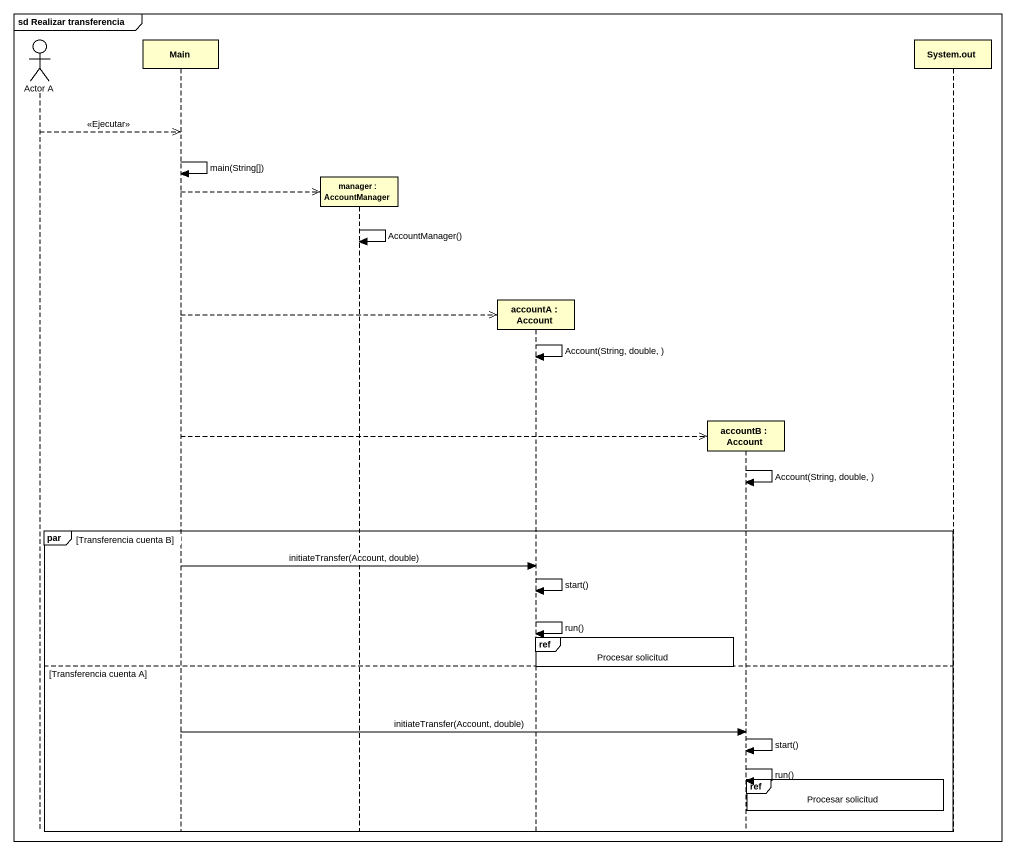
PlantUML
@startuml
mainframe sd Realizar transferencia
hide footbox
actor "Actor A" as Actor_A
participant Main
participant "manager : AccountManager" as manager
participant "accountA : Account" as accountA
participant "accountB : Account" as accountB
participant "System.out" as System_out

Actor_A -->> Main : <<Ejecutar>>
Main -> Main : main(String[])
Main -->> manager **
manager -> manager : AccountManager()
Main -->> accountA **
accountA -> accountA : Account(String, double, )
Main -->> accountB **
accountB -> accountB : Account(String, double, )
par Transferencia cuenta B
  Main -> accountA : initiateTransfer(Account, double)
  accountA -> accountA : start()
  accountA -> accountA : run()
  ref over accountA : Procesar solicitud
else Transferencia cuenta A
  Main -> accountB : initiateTransfer(Account, double)
  accountB -> accountB : start()
  accountB -> accountB : run()
  ref over accountB : Procesar solicitud
end
@enduml
